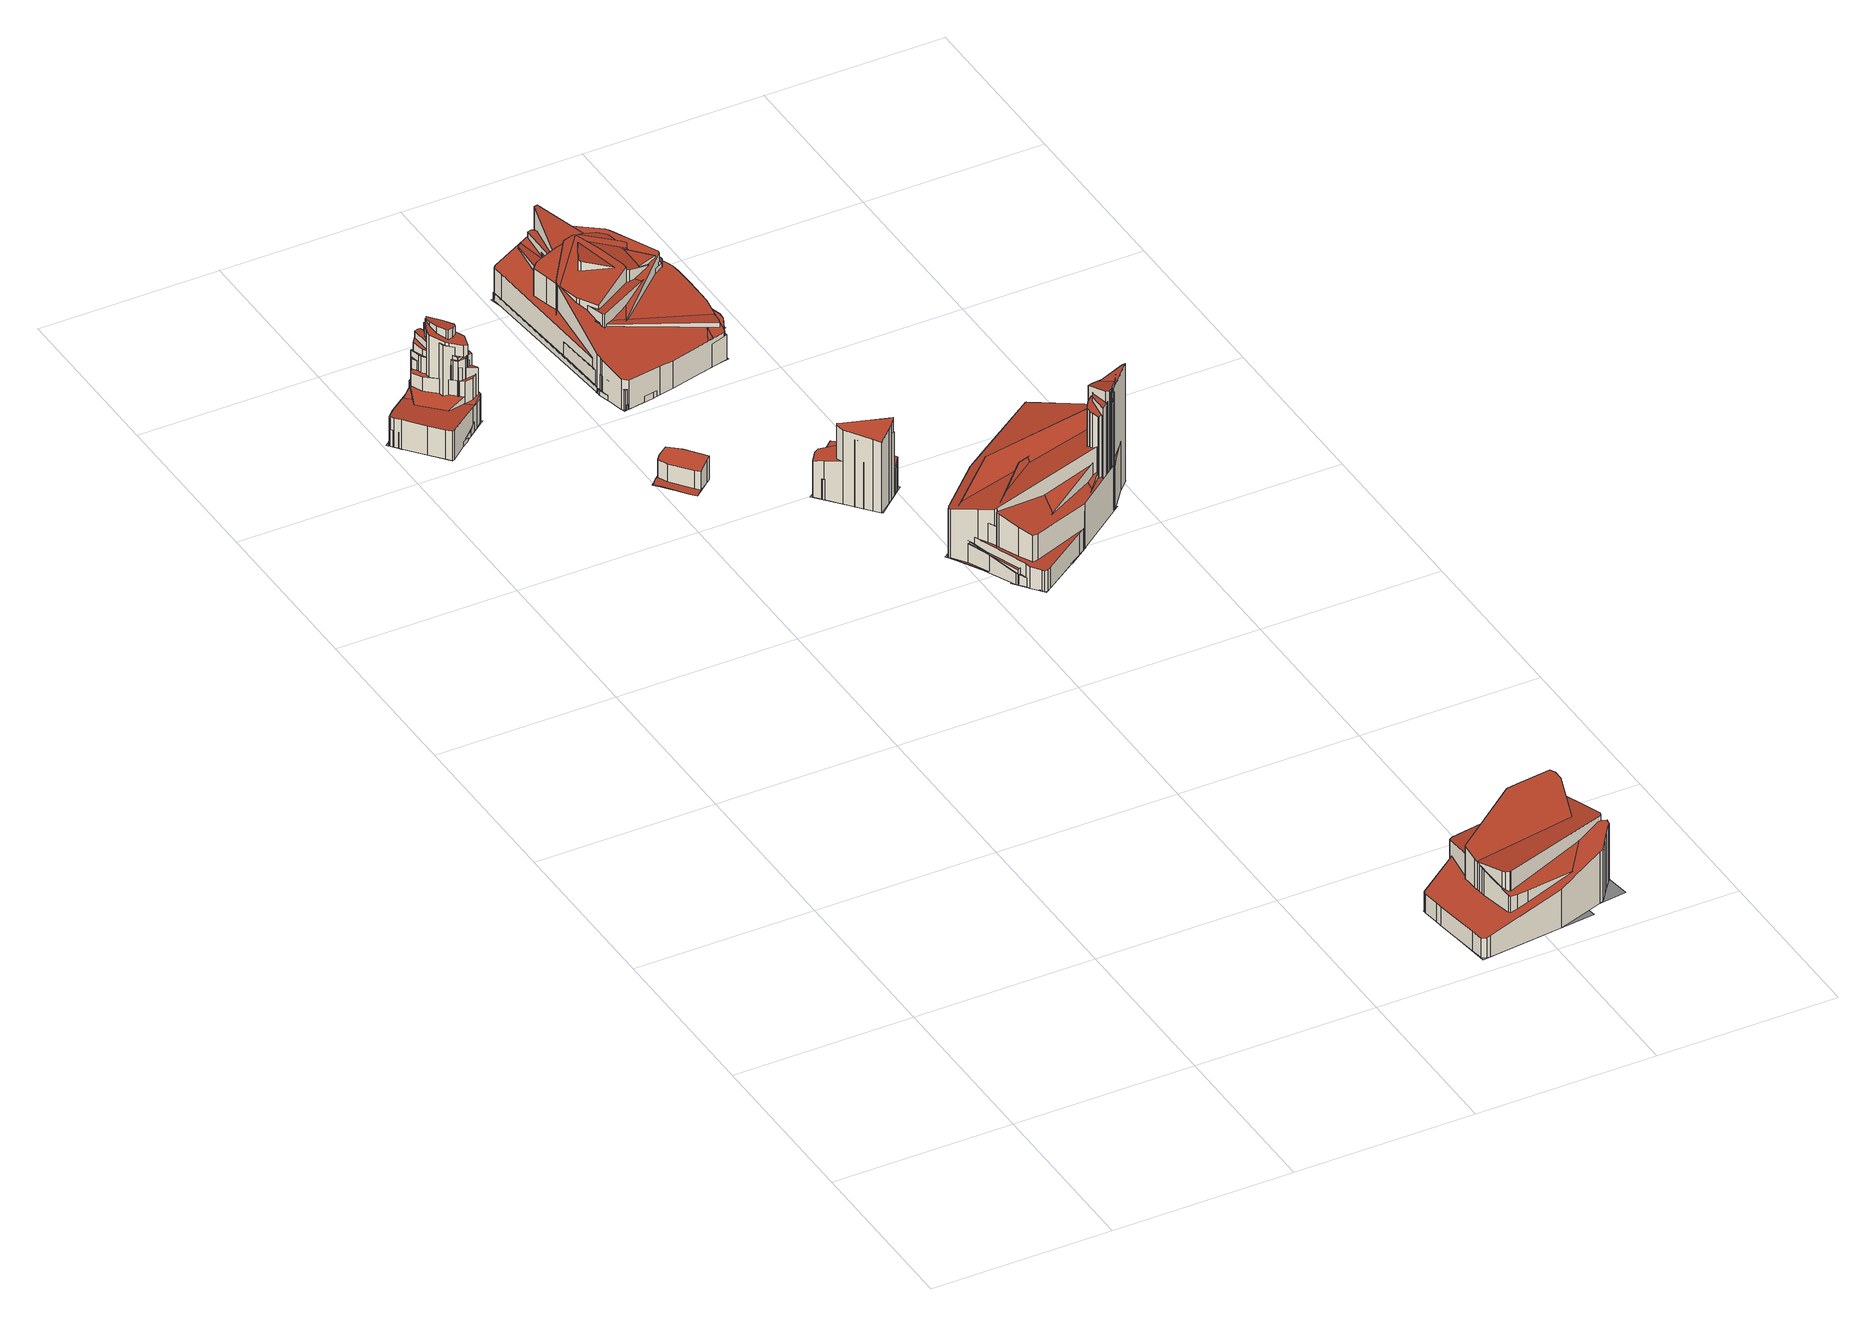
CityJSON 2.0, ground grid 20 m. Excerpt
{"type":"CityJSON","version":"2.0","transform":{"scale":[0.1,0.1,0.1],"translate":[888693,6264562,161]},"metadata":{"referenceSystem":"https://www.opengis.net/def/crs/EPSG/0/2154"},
"CityObjects":{
"building1":{"type":"Building","attributes":{"class":"Building"},"children":["building1-1"]},
"building1-1":{"type":"BuildingPart","parents":["building1"],"geometry":[{"type":"MultiSurface","lod":"2.2","boundaries":[[[0,1,2,3,4,5,6,7,8,9,10,11,12,13,14,15,16,17]],[[18,19,1,0]],[[19,20,2,1]],[[20,21,3,2]],[[21,22,4,3]],[[22,23,5,4]],[[23,24,6,5]],[[24,25,7,6]],[[25,26,8,7]],[[26,27,9,8]],[[27,28,10,9]],[[28,29,11,10]],[[29,30,12,11]],[[30,31,13,12]],[[31,32,14,13]],[[32,33,15,14]],[[33,34,16,15]],[[34,35,17,16]],[[35,18,0,17]],[[36,37,38,39,40,41,42,43,44,45]],[[46,37,36]],[[47,41,40]],[[47,48,42,41]],[[48,49,43,42]],[[49,50,44,43]],[[50,51,45,44]],[[51,46,36,45]],[[52,53,54,55,56,57,58,59]],[[60,61,53,52]],[[61,62,54,53]],[[62,63,55,54]],[[63,64,56,55]],[[64,65,57,56]],[[65,66,58,57]],[[66,67,59,58]],[[67,60,52,59]],[[68,69,70,71,72,73,74,75,76]],[[77,78,69,68]],[[78,79,70,69]],[[79,80,71,70]],[[80,81,72,71]],[[81,82,73,72]],[[82,83,74,73]],[[83,84,75,74]],[[84,85,76,75]],[[85,77,68,76]],[[86,87,88,89,90,91,92,93,94,95]],[[96,97,87,86]],[[97,98,88,87]],[[98,99,89,88]],[[99,100,90,89]],[[100,101,91,90]],[[101,102,92,91]],[[102,103,93,92]],[[103,104,94,93]],[[104,105,95,94]],[[105,96,86,95]],[[106,107,108,109,110,111,112,113,114]],[[115,116,107,106]],[[116,117,108,107]],[[117,118,109,108]],[[118,119,110,109]],[[119,120,111,110]],[[120,121,112,111]],[[121,122,113,112]],[[122,66,114,113]],[[66,115,106,114]],[[123,124,125,126,127,128,129,130,131,132,133,134,135,136]],[[18,137,124,123]],[[137,138,125,124]],[[138,139,126,125]],[[139,140,127,126]],[[140,141,128,127]],[[141,142,129,128]],[[142,143,130,129]],[[143,144,131,130]],[[144,145,132,131]],[[145,146,133,132]],[[146,147,134,133]],[[147,148,135,134]],[[148,149,136,135]],[[149,18,123,136]],[[150,151,152,153,154,155,156,157,158,159,160]],[[161,162,151,150]],[[162,163,152,151]],[[163,118,153,152]],[[118,164,154,153]],[[164,165,155,154]],[[165,166,156,155]],[[166,167,157,156]],[[167,168,158,157]],[[168,169,159,158]],[[169,170,160,159]],[[170,161,150,160]],[[171,172,173,174,175,176,177,178,179,180]],[[181,182,172,171]],[[182,183,173,172]],[[183,184,174,173]],[[184,185,175,174]],[[185,186,176,175]],[[186,187,177,176]],[[187,188,178,177]],[[188,189,179,178]],[[189,190,180,179]],[[190,181,171,180]],[[191,192,193,194,195,196,197,198,199]],[[200,201,192,191]],[[201,202,193,192]],[[202,203,194,193]],[[203,204,195,194]],[[204,205,196,195]],[[205,206,197,196]],[[206,207,198,197]],[[207,208,199,198]],[[208,200,191,199]],[[209,210,211,212,213,214,215,216,217,218,219]],[[220,221,210,209]],[[221,222,211,210]],[[222,223,212,211]],[[223,224,213,212]],[[224,225,214,213]],[[225,85,215,214]],[[85,145,216,215]],[[145,161,217,216]],[[161,226,218,217]],[[226,227,219,218]],[[227,220,209,219]],[[228,229,230,231,232,233,234]],[[235,236,229,228]],[[236,144,230,229]],[[144,237,231,230]],[[237,238,232,231]],[[238,239,233,232]],[[239,240,234,233]],[[240,235,228,234]],[[241,242,243,244,245,246,247]],[[148,248,242,241]],[[248,140,243,242]],[[140,249,244,243]],[[249,250,245,244]],[[250,251,246,245]],[[251,252,247,246]],[[252,148,241,247]],[[253,254,255,256,257,258,259,260,261]],[[262,263,254,253]],[[263,264,255,254]],[[264,265,256,255]],[[265,205,257,256]],[[205,208,258,257]],[[208,266,259,258]],[[266,66,260,259]],[[66,267,261,260]],[[267,262,253,261]],[[268,269,270,271]]],"semantics":{"surfaces":[{"type":"RoofSurface","rf_azimuth":38.9,"rf_slope":6.26},{"type":"WallSurface","on_footprint_edge":true},{"type":"RoofSurface","rf_azimuth":223.74,"rf_slope":11.64},{"type":"RoofSurface","rf_azimuth":217.35,"rf_slope":15},{"type":"RoofSurface","rf_azimuth":297.68,"rf_slope":17.86},{"type":"RoofSurface","rf_azimuth":14.54,"rf_slope":9.55},{"type":"RoofSurface","rf_azimuth":227.81,"rf_slope":18.76},{"type":"RoofSurface","rf_azimuth":239.26,"rf_slope":16.94},{"type":"RoofSurface","rf_azimuth":23.36,"rf_slope":18.57},{"type":"RoofSurface","rf_azimuth":331.91,"rf_slope":17.01},{"type":"RoofSurface","rf_azimuth":327.4,"rf_slope":14.35},{"type":"RoofSurface","rf_azimuth":345.58,"rf_slope":17.19},{"type":"RoofSurface","rf_azimuth":228.25,"rf_slope":16.8},{"type":"RoofSurface","rf_azimuth":28.05,"rf_slope":11.68},{"type":"RoofSurface","rf_azimuth":20.45,"rf_slope":5.49},{"type":"GroundSurface"}],"values":[0,1,1,1,1,1,1,1,1,1,1,1,1,1,1,1,1,1,1,2,1,1,1,1,1,1,1,3,1,1,1,1,1,1,1,1,4,1,1,1,1,1,1,1,1,1,5,1,1,1,1,1,1,1,1,1,1,6,1,1,1,1,1,1,1,1,1,7,1,1,1,1,1,1,1,1,1,1,1,1,1,1,8,1,1,1,1,1,1,1,1,1,1,1,9,1,1,1,1,1,1,1,1,1,1,10,1,1,1,1,1,1,1,1,1,11,1,1,1,1,1,1,1,1,1,1,1,12,1,1,1,1,1,1,1,13,1,1,1,1,1,1,1,14,1,1,1,1,1,1,1,1,1,15]}}]},
"building2":{"type":"Building","attributes":{"class":"Building"},"children":["building2-1"]},
"building2-1":{"type":"BuildingPart","parents":["building2"],"geometry":[{"type":"MultiSurface","lod":"2.2","boundaries":[[[272,273,274,275,276,277,278,279,280,281]],[[282,283,273,272]],[[283,284,274,273]],[[284,285,275,274]],[[285,286,276,275]],[[286,287,277,276]],[[287,288,278,277]],[[288,289,279,278]],[[289,290,280,279]],[[290,291,281,280]],[[291,282,272,281]],[[292,293,294,295,296,297,298,299,300,301,302,303,304,305]],[[306,307,293,292]],[[307,294,293]],[[308,297,296]],[[308,309,298,297]],[[309,310,299,298]],[[310,311,300,299]],[[311,312,301,300]],[[312,313,302,301]],[[313,314,303,302]],[[314,315,304,303]],[[315,316,305,304]],[[316,306,292,305]],[[287,317,318,295]]],"semantics":{"surfaces":[{"type":"RoofSurface","rf_azimuth":219.89,"rf_slope":16.26},{"type":"WallSurface","on_footprint_edge":true},{"type":"RoofSurface","rf_azimuth":253.82,"rf_slope":2.31},{"type":"GroundSurface"}],"values":[0,1,1,1,1,1,1,1,1,1,1,2,1,1,1,1,1,1,1,1,1,1,1,1,3]}}]},
"building3":{"type":"Building","attributes":{"class":"Building"},"children":["building3-1"]},
"building3-1":{"type":"BuildingPart","parents":["building3"],"geometry":[{"type":"MultiSurface","lod":"2.2","boundaries":[[[319,320,321,322,323,324,325,326,327,328,329,330,331,332,333,334,335,336]],[[337,338,320,319]],[[338,339,321,320]],[[339,340,322,321]],[[340,341,323,322]],[[341,342,324,323]],[[342,343,325,324]],[[343,344,326,325]],[[344,345,327,326]],[[345,346,328,327]],[[346,347,329,328]],[[347,348,330,329]],[[348,349,331,330]],[[349,350,332,331]],[[350,351,333,332]],[[351,352,334,333]],[[352,353,335,334]],[[353,354,336,335]],[[354,337,319,336]],[[355,356,357,358,359,360,361,362,363,364,365,366,367,368,369]],[[370,371,356,355]],[[371,372,357,356]],[[372,373,358,357]],[[373,374,359,358]],[[374,375,360,359]],[[375,376,361,360]],[[376,377,362,361]],[[377,378,363,362]],[[378,379,364,363]],[[379,380,365,364]],[[380,381,366,365]],[[381,382,367,366]],[[382,383,368,367]],[[383,384,369,368]],[[384,370,355,369]],[[385,386,387,388,389,390,391,392,393,394,395,396,397,398,399,400,401,402,403,404]],[[405,406,386,385]],[[406,407,387,386]],[[407,408,388,387]],[[408,409,389,388]],[[409,410,390,389]],[[410,411,391,390]],[[411,412,392,391]],[[412,413,393,392]],[[413,414,394,393]],[[414,415,395,394]],[[415,416,396,395]],[[416,417,397,396]],[[417,418,398,397]],[[418,419,399,398]],[[419,420,400,399]],[[420,421,401,400]],[[421,422,402,401]],[[422,423,403,402]],[[423,424,404,403]],[[424,405,385,404]],[[425,426,427,428,429,430,431,432]]],"semantics":{"surfaces":[{"type":"RoofSurface","rf_azimuth":101.12,"rf_slope":13.19},{"type":"WallSurface","on_footprint_edge":true},{"type":"RoofSurface","rf_azimuth":277.31,"rf_slope":15.22},{"type":"RoofSurface","rf_azimuth":188.69,"rf_slope":14.56},{"type":"GroundSurface"}],"values":[0,1,1,1,1,1,1,1,1,1,1,1,1,1,1,1,1,1,1,2,1,1,1,1,1,1,1,1,1,1,1,1,1,1,1,3,1,1,1,1,1,1,1,1,1,1,1,1,1,1,1,1,1,1,1,1,4]}}]},
"building4":{"type":"Building","attributes":{"class":"Building"},"children":["building4-1"]},
"building4-1":{"type":"BuildingPart","parents":["building4"],"geometry":[{"type":"MultiSurface","lod":"2.2","boundaries":[[[433,434,435,436,437,438,439,440,441,442,443,444,445,446,447,448,449]],[[450,451,434,433]],[[451,452,435,434]],[[452,453,436,435]],[[453,454,437,436]],[[454,455,438,437]],[[455,456,439,438]],[[456,457,440,439]],[[457,458,441,440]],[[458,459,442,441]],[[459,460,443,442]],[[460,461,444,443]],[[461,462,445,444]],[[462,463,446,445]],[[463,464,447,446]],[[464,465,448,447]],[[465,466,449,448]],[[466,450,433,449]],[[467,468,469,470,471,472,473,474,475,476]],[[477,478,468,467]],[[478,479,469,468]],[[479,480,470,469]],[[480,481,471,470]],[[481,482,472,471]],[[482,483,473,472]],[[483,484,474,473]],[[484,485,475,474]],[[485,486,476,475]],[[486,477,467,476]],[[487,488,489,490,491,492,493,494,495,496,497]],[[498,499,488,487]],[[499,500,489,488]],[[500,501,490,489]],[[501,502,491,490]],[[502,503,492,491]],[[503,504,493,492]],[[504,505,494,493]],[[505,506,495,494]],[[506,507,496,495]],[[507,508,497,496]],[[508,498,487,497]],[[509,510,511,512,513,514,515,516,517]],[[518,519,510,509]],[[519,520,511,510]],[[520,521,512,511]],[[521,522,513,512]],[[522,482,514,513]],[[482,523,515,514]],[[523,524,516,515]],[[524,525,517,516]],[[525,518,509,517]],[[526,527,507,528,529]]],"semantics":{"surfaces":[{"type":"RoofSurface","rf_azimuth":218.76,"rf_slope":14.05},{"type":"WallSurface","on_footprint_edge":true},{"type":"RoofSurface","rf_azimuth":242.71,"rf_slope":15.47},{"type":"RoofSurface","rf_azimuth":165.26,"rf_slope":16.86},{"type":"RoofSurface","rf_azimuth":73.56,"rf_slope":19.61},{"type":"GroundSurface"}],"values":[0,1,1,1,1,1,1,1,1,1,1,1,1,1,1,1,1,1,2,1,1,1,1,1,1,1,1,1,1,3,1,1,1,1,1,1,1,1,1,1,1,4,1,1,1,1,1,1,1,1,1,5]}}]},
"building5":{"type":"Building","attributes":{"class":"Building"},"children":["building5-1"]},
"building5-1":{"type":"BuildingPart","parents":["building5"],"geometry":[{"type":"MultiSurface","lod":"2.2","boundaries":[[[530,531,532,533,534,535,536,537,538,539,540,541,542,543,544,545,546,547,548,549,550,551]],[[552,553,531,530]],[[553,554,532,531]],[[554,555,533,532]],[[555,556,534,533]],[[556,557,535,534]],[[557,558,536,535]],[[558,559,537,536]],[[559,560,538,537]],[[560,561,539,538]],[[561,562,540,539]],[[562,563,541,540]],[[563,564,542,541]],[[564,565,543,542]],[[565,566,544,543]],[[566,567,545,544]],[[567,568,546,545]],[[568,569,547,546]],[[569,570,548,547]],[[570,571,549,548]],[[571,572,550,549]],[[572,573,551,550]],[[573,552,530,551]],[[574,575,576,577,578,579,580,581,582,583,584,585,586,587]],[[588,589,575,574]],[[589,590,576,575]],[[590,591,577,576]],[[591,592,578,577]],[[592,593,579,578]],[[593,594,580,579]],[[594,595,581,580]],[[595,596,582,581]],[[596,597,583,582]],[[597,598,584,583]],[[598,599,585,584]],[[599,600,586,585]],[[600,601,587,586]],[[601,588,574,587]],[[602,603,604,605,606,607,608,609,610,611,612,613,614,615,616,617,618,619]],[[620,621,603,602]],[[621,622,604,603]],[[622,623,605,604]],[[623,624,606,605]],[[624,625,607,606]],[[625,626,608,607]],[[626,627,609,608]],[[627,628,610,609]],[[628,629,611,610]],[[629,630,612,611]],[[630,631,613,612]],[[631,632,614,613]],[[632,633,615,614]],[[633,634,616,615]],[[634,635,617,616]],[[635,636,618,617]],[[636,637,619,618]],[[637,620,602,619]],[[638,639,640,641,642,643,644,645,646,647,648,649,650]],[[651,652,639,638]],[[652,653,640,639]],[[653,654,641,640]],[[654,655,642,641]],[[655,656,643,642]],[[656,657,644,643]],[[657,658,645,644]],[[658,659,646,645]],[[659,660,647,646]],[[660,661,648,647]],[[661,662,649,648]],[[662,663,650,649]],[[663,651,638,650]],[[664,665,666,667,668,669,670,671,672,673,674,675,676,677,678,679,680,681,682,683,684]],[[685,686,664,684]],[[686,687,665,664]],[[687,688,666,665]],[[688,689,667,666]],[[689,690,668,667]],[[690,691,669,668]],[[691,692,670,669]],[[692,693,671,670]],[[693,694,672,671]],[[694,695,673,672]],[[695,696,674,673]],[[696,697,675,674]],[[697,698,676,675]],[[698,699,677,676]],[[699,700,678,677]],[[700,701,679,678]],[[701,702,680,679]],[[702,703,681,680]],[[703,704,682,681]],[[704,705,683,682]],[[705,685,684,683]],[[706,707,708,709,710,711,712,713,714,715,716,717,718,719]],[[720,721,707,706]],[[721,722,708,707]],[[722,723,709,708]],[[723,724,710,709]],[[724,725,711,710]],[[725,726,712,711]],[[726,727,713,712]],[[727,728,714,713]],[[728,729,715,714]],[[729,730,716,715]],[[730,731,717,716]],[[731,732,718,717]],[[732,733,719,718]],[[733,720,706,719]],[[734,735,736,737,738,739,740,741,742,743,744,745,746,747,748,749,750,751,752]],[[753,754,735,734]],[[754,755,736,735]],[[755,756,737,736]],[[756,757,738,737]],[[757,758,739,738]],[[758,759,740,739]],[[759,760,741,740]],[[760,761,742,741]],[[761,762,743,742]],[[762,763,744,743]],[[763,764,745,744]],[[764,765,746,745]],[[765,766,747,746]],[[766,767,748,747]],[[767,768,749,748]],[[768,769,750,749]],[[769,770,751,750]],[[770,771,752,751]],[[771,753,734,752]],[[772,773,774,775,776,777,778,779,780,781,782,783,784,785]],[[786,787,773,772]],[[787,788,774,773]],[[788,789,775,774]],[[789,790,776,775]],[[790,791,777,776]],[[791,792,778,777]],[[792,793,779,778]],[[793,794,780,779]],[[794,795,781,780]],[[795,796,782,781]],[[796,797,783,782]],[[797,798,784,783]],[[798,799,785,784]],[[799,786,772,785]],[[800,801,802,803,804,805]],[[806,807,801,800]],[[807,808,802,801]],[[808,809,803,802]],[[809,810,804,803]],[[810,811,805,804]],[[811,806,800,805]],[[812,813,814,815,816,817,818,819,820,821,822]],[[823,824,813,812]],[[824,825,814,813]],[[825,826,815,814]],[[826,827,816,815]],[[827,828,817,816]],[[828,829,818,817]],[[829,830,819,818]],[[830,831,820,819]],[[831,832,821,820]],[[832,833,822,821]],[[833,823,812,822]],[[834,835,836,837,838,839,840,841,842,843,844,845,846]],[[847,848,835,834]],[[848,849,836,835]],[[849,850,837,836]],[[850,851,838,837]],[[851,852,839,838]],[[852,853,840,839]],[[853,854,841,840]],[[854,855,842,841]],[[855,856,843,842]],[[856,832,844,843]],[[832,857,845,844]],[[857,858,846,845]],[[858,847,834,846]],[[859,860,861,862,863,864]],[[865,866,860,859]],[[866,867,861,860]],[[867,868,862,861]],[[868,869,863,862]],[[869,870,864,863]],[[870,865,859,864]],[[871,872,873,874,875,876,877,878,879]],[[880,881,872,871]],[[881,882,873,872]],[[882,883,874,873]],[[883,884,875,874]],[[884,885,876,875]],[[885,886,877,876]],[[886,887,878,877]],[[887,888,879,878]],[[888,880,871,879]],[[889,890,891,892,893,894,895,896]],[[897,898,890,889]],[[898,899,891,890]],[[899,900,892,891]],[[900,901,893,892]],[[901,902,894,893]],[[902,903,895,894]],[[903,702,896,895]],[[702,897,889,896]],[[904,905,906,907,908,909]],[[910,911,905,904]],[[911,912,906,905]],[[912,913,907,906]],[[913,887,908,907]],[[887,914,909,908]],[[914,910,904,909]],[[915,916,632,917,918,919,920,921,922,923,924,925,926,927,928,829,929,930,931,932]]],"semantics":{"surfaces":[{"type":"RoofSurface","rf_azimuth":284.85,"rf_slope":16.08},{"type":"WallSurface","on_footprint_edge":true},{"type":"RoofSurface","rf_azimuth":194.34,"rf_slope":11.21},{"type":"RoofSurface","rf_azimuth":14.75,"rf_slope":8.42},{"type":"RoofSurface","rf_azimuth":188.53,"rf_slope":18.85},{"type":"RoofSurface","rf_azimuth":202.66,"rf_slope":1.94},{"type":"RoofSurface","rf_azimuth":11.41,"rf_slope":14.82},{"type":"RoofSurface","rf_azimuth":177.71,"rf_slope":4.8},{"type":"RoofSurface","rf_azimuth":204.96,"rf_slope":15.57},{"type":"RoofSurface","rf_azimuth":100.73,"rf_slope":5.62},{"type":"RoofSurface","rf_azimuth":300.59,"rf_slope":18.57},{"type":"RoofSurface","rf_azimuth":247.3,"rf_slope":10.87},{"type":"RoofSurface","rf_azimuth":125.61,"rf_slope":18.54},{"type":"RoofSurface","rf_azimuth":146.45,"rf_slope":6.73},{"type":"RoofSurface","rf_azimuth":204.97,"rf_slope":9.73},{"type":"RoofSurface","rf_azimuth":85.37,"rf_slope":8.27},{"type":"GroundSurface"}],"values":[0,1,1,1,1,1,1,1,1,1,1,1,1,1,1,1,1,1,1,1,1,1,1,2,1,1,1,1,1,1,1,1,1,1,1,1,1,1,3,1,1,1,1,1,1,1,1,1,1,1,1,1,1,1,1,1,1,4,1,1,1,1,1,1,1,1,1,1,1,1,1,5,1,1,1,1,1,1,1,1,1,1,1,1,1,1,1,1,1,1,1,1,1,6,1,1,1,1,1,1,1,1,1,1,1,1,1,1,7,1,1,1,1,1,1,1,1,1,1,1,1,1,1,1,1,1,1,1,8,1,1,1,1,1,1,1,1,1,1,1,1,1,1,9,1,1,1,1,1,1,10,1,1,1,1,1,1,1,1,1,1,1,11,1,1,1,1,1,1,1,1,1,1,1,1,1,12,1,1,1,1,1,1,13,1,1,1,1,1,1,1,1,1,14,1,1,1,1,1,1,1,1,15,1,1,1,1,1,1,16]}}]},
"building6":{"type":"Building","attributes":{"class":"Building"},"children":["building6-1"]},
"building6-1":{"type":"BuildingPart","parents":["building6"],"geometry":[{"type":"MultiSurface","lod":"2.2","boundaries":[[[933,934,935,936,937,938,939,940,941,942,943,944,945,946,947,948,949,950,951]],[[952,953,934,933]],[[953,954,935,934]],[[954,955,936,935]],[[955,956,937,936]],[[956,957,938,937]],[[957,958,939,938]],[[958,959,940,939]],[[959,960,941,940]],[[960,961,942,941]],[[961,962,943,942]],[[962,963,944,943]],[[963,964,945,944]],[[964,965,946,945]],[[965,966,947,946]],[[966,967,948,947]],[[967,968,949,948]],[[968,969,950,949]],[[969,970,951,950]],[[970,952,933,951]],[[971,972,973,974,975,976,977,978,979,980,981,982,983,984,985]],[[986,987,972,971]],[[987,988,973,972]],[[988,989,974,973]],[[989,990,975,974]],[[990,991,976,975]],[[991,992,977,976]],[[992,993,978,977]],[[993,994,979,978]],[[994,995,980,979]],[[995,996,981,980]],[[996,997,982,981]],[[997,998,983,982]],[[998,999,984,983]],[[999,1000,985,984]],[[1000,986,971,985]],[[1001,1002,1003,1004,1005,1006,1007,1008,1009,1010,1011,1012,1013,1014,1015]],[[1016,1017,1002,1001]],[[1017,1018,1003,1002]],[[1018,1019,1004,1003]],[[1019,1020,1005,1004]],[[1020,1021,1006,1005]],[[1021,1022,1007,1006]],[[1022,1023,1008,1007]],[[1023,1024,1009,1008]],[[1024,1025,1010,1009]],[[1025,1026,1011,1010]],[[1026,1027,1012,1011]],[[1027,1028,1013,1012]],[[1028,1029,1014,1013]],[[1029,1030,1015,1014]],[[1030,1016,1001,1015]],[[1031,1032,1033,1034,1035,1036,1037,1038,1039,1040,1041,1042,1043,1044,1045,1046]],[[1047,1048,1032,1031]],[[1048,1049,1033,1032]],[[1049,1050,1034,1033]],[[1050,1051,1035,1034]],[[1051,1052,1036,1035]],[[1052,1053,1037,1036]],[[1053,1054,1038,1037]],[[1054,1055,1039,1038]],[[1055,1056,1040,1039]],[[1056,1057,1041,1040]],[[1057,1058,1042,1041]],[[1058,1059,1043,1042]],[[1059,1060,1044,1043]],[[1060,1061,1045,1044]],[[1061,1062,1046,1045]],[[1062,1047,1031,1046]],[[1063,1064,1065,1066,1067,1068,1069,1070,1071,1072]],[[1073,1074,1064,1063]],[[1074,1075,1065,1064]],[[1075,1076,1066,1065]],[[1076,1077,1067,1066]],[[1077,1078,1068,1067]],[[1078,1079,1069,1068]],[[1079,1080,1070,1069]],[[1080,1081,1071,1070]],[[1081,1082,1072,1071]],[[1082,1073,1063,1072]],[[1083,1084,1085,1086,1087,1088,1089,1090]],[[1091,1092,1084,1083]],[[1092,1093,1085,1084]],[[1093,1094,1086,1085]],[[1094,1095,1087,1086]],[[1095,1096,1088,1087]],[[1096,1097,1089,1088]],[[1097,1098,1090,1089]],[[1098,1091,1083,1090]],[[1099,1100,1101,1102,1103,1104,1105,1106,1107]],[[1108,1109,1100,1099]],[[1109,1110,1101,1100]],[[1110,1111,1102,1101]],[[1111,991,1103,1102]],[[991,1112,1104,1103]],[[1112,1113,1105,1104]],[[1113,1114,1106,1105]],[[1114,1115,1107,1106]],[[1115,1108,1099,1107]],[[1116,1117,1118,1119,1120,1121,1122,1123,1124,1125,1126,1127]],[[1128,1129,1117,1116]],[[1129,1130,1118,1117]],[[1130,1131,1119,1118]],[[1131,1132,1120,1119]],[[1132,1133,1121,1120]],[[1133,1134,1122,1121]],[[1134,1135,1123,1122]],[[1135,1136,1124,1123]],[[1136,1137,1125,1124]],[[1137,1138,1126,1125]],[[1138,1139,1127,1126]],[[1139,1128,1116,1127]],[[1140,1141,1142,1143,1144,1145,1146,1147,1148,1149,1150,1151]],[[1016,1152,1141,1140]],[[1152,1153,1142,1141]],[[1153,1154,1143,1142]],[[1154,1155,1144,1143]],[[1155,1145,1144]],[[1156,1146,1145]],[[1156,1157,1147,1146]],[[1157,1158,1148,1147]],[[1158,1159,1149,1148]],[[1159,1160,1150,1149]],[[1160,1161,1151,1150]],[[1161,1016,1140,1151]],[[1162,1163,1164,1165,1166,1167,1168,1169,1170]],[[1171,1172,1163,1162]],[[1172,1173,1164,1163]],[[1173,1174,1165,1164]],[[1174,1175,1166,1165]],[[1175,1176,1167,1166]],[[1176,1177,1168,1167]],[[1177,1178,1169,1168]],[[1178,1179,1170,1169]],[[1179,1171,1162,1170]],[[1180,1181,1182,1183,1184,1185,1186,1187,1188,1189,1190]],[[1191,1192,1181,1180]],[[1192,1193,1182,1181]],[[1193,1194,1183,1182]],[[1194,1195,1184,1183]],[[1195,1196,1185,1184]],[[1196,1197,1186,1185]],[[1197,1198,1187,1186]],[[1198,1199,1188,1187]],[[1199,1200,1189,1188]],[[1200,1201,1190,1189]],[[1201,1191,1180,1190]],[[1202,1203,1204,1205,1206,1207,1208,1209]],[[1210,1211,1203,1202]],[[1211,1212,1204,1203]],[[1212,1213,1205,1204]],[[1213,1214,1206,1205]],[[1214,1215,1207,1206]],[[1215,1216,1208,1207]],[[1216,1217,1209,1208]],[[1217,1210,1202,1209]],[[1218,1219,1220,1221,1222,1223,1224,1225,1226,1227,1228]],[[1229,1230,1219,1218]],[[1230,1231,1220,1219]],[[1231,1232,1221,1220]],[[1232,1233,1222,1221]],[[1233,1234,1223,1222]],[[1234,1235,1224,1223]],[[1235,1236,1225,1224]],[[1236,1237,1226,1225]],[[1237,1238,1227,1226]],[[1238,1239,1228,1227]],[[1239,1229,1218,1228]],[[1240,1241,1242,1243,1244,1245,1246,1247,1248,1249,1250,1251]],[[1252,1253,1241,1240]],[[1253,1254,1242,1241]],[[1254,1255,1243,1242]],[[1255,1256,1244,1243]],[[1256,1257,1245,1244]],[[1257,1258,1246,1245]],[[1258,1259,1247,1246]],[[1259,1260,1248,1247]],[[1260,1261,1249,1248]],[[1261,1238,1250,1249]],[[1238,1262,1251,1250]],[[1262,1252,1240,1251]],[[1263,1264,1265,1266,1267,1268,1269,1270,1271,1272,1273]],[[1229,1274,1264,1263]],[[1274,1275,1265,1264]],[[1275,1276,1266,1265]],[[1276,1277,1267,1266]],[[1277,1278,1268,1267]],[[1278,1279,1269,1268]],[[1279,1280,1270,1269]],[[1280,1281,1271,1270]],[[1281,1282,1272,1271]],[[1282,1283,1273,1272]],[[1283,1229,1263,1273]],[[1284,1285,1286,1287,1288,1289,1290]],[[1192,1291,1285,1284]],[[1291,1292,1286,1285]],[[1292,1293,1287,1286]],[[1293,1294,1288,1287]],[[1294,1295,1289,1288]],[[1295,1296,1290,1289]],[[1296,1192,1284,1290]],[[1297,1298,1299,1300,1301,1302,1303,1304,1305,1306,1307,1308]]],"semantics":{"surfaces":[{"type":"RoofSurface","rf_azimuth":127.73,"rf_slope":16.16},{"type":"WallSurface","on_footprint_edge":true},{"type":"RoofSurface","rf_azimuth":303.21,"rf_slope":17.25},{"type":"RoofSurface","rf_azimuth":301.55,"rf_slope":6.47},{"type":"RoofSurface","rf_azimuth":213.47,"rf_slope":4.34},{"type":"RoofSurface","rf_azimuth":55.51,"rf_slope":18.77},{"type":"RoofSurface","rf_azimuth":239.21,"rf_slope":13.69},{"type":"RoofSurface","rf_azimuth":223.57,"rf_slope":19.87},{"type":"RoofSurface","rf_azimuth":292.19,"rf_slope":21.06},{"type":"RoofSurface","rf_azimuth":318.97,"rf_slope":15.22},{"type":"RoofSurface","rf_azimuth":176.53,"rf_slope":10.94},{"type":"RoofSurface","rf_azimuth":128.8,"rf_slope":16.05},{"type":"RoofSurface","rf_azimuth":279.98,"rf_slope":4.62},{"type":"RoofSurface","rf_azimuth":175.88,"rf_slope":13.14},{"type":"RoofSurface","rf_azimuth":168.21,"rf_slope":12.54},{"type":"RoofSurface","rf_azimuth":254.93,"rf_slope":10.82},{"type":"RoofSurface","rf_azimuth":23.42,"rf_slope":18.9},{"type":"GroundSurface"}],"values":[0,1,1,1,1,1,1,1,1,1,1,1,1,1,1,1,1,1,1,1,2,1,1,1,1,1,1,1,1,1,1,1,1,1,1,1,3,1,1,1,1,1,1,1,1,1,1,1,1,1,1,1,4,1,1,1,1,1,1,1,1,1,1,1,1,1,1,1,1,5,1,1,1,1,1,1,1,1,1,1,6,1,1,1,1,1,1,1,1,7,1,1,1,1,1,1,1,1,1,8,1,1,1,1,1,1,1,1,1,1,1,1,9,1,1,1,1,1,1,1,1,1,1,1,1,10,1,1,1,1,1,1,1,1,1,11,1,1,1,1,1,1,1,1,1,1,1,12,1,1,1,1,1,1,1,1,13,1,1,1,1,1,1,1,1,1,1,1,14,1,1,1,1,1,1,1,1,1,1,1,1,15,1,1,1,1,1,1,1,1,1,1,1,16,1,1,1,1,1,1,1,17]}}]}
},
"vertices":[
[6,1268,39],[7,1268,39],[9,1264,39],[14,1258,39],[31,1237,39],[43,1223,39],[48,1218,39],[50,1218,39],[87,1248,34],[94,1253,33],[101,1259,32],[101,1262,32],[100,1264,32],[98,1269,31],[96,1272,31],[64,1310,31],[41,1299,34],[15,1277,38],[6,1268,4],[7,1268,4],[9,1264,4],[14,1258,4],[31,1237,4],[43,1223,4],[48,1218,4],[50,1218,4],[87,1248,4],[94,1253,4],[101,1259,4],[101,1262,4],[100,1264,4],[98,1269,4],[96,1272,4],[64,1310,4],[41,1299,4],[15,1277,4],[6,1269,5],[14,1257,4],[19,1252,4],[47,1218,4],[49,1219,4],[82,1243,12],[91,1251,15],[49,1294,15],[22,1284,9],[7,1272,5],[6,1269,4],[82,1243,4],[91,1251,4],[49,1294,4],[22,1284,4],[7,1272,4],[47,1299,57],[53,1288,57],[85,1259,59],[93,1259,60],[101,1263,63],[79,1293,63],[59,1313,62],[47,1300,57],[47,1299,4],[53,1288,4],[85,1259,4],[93,1259,4],[101,1263,4],[79,1293,4],[59,1313,4],[47,1300,4],[58,1288,109],[59,1284,108],[70,1273,103],[73,1271,102],[86,1265,98],[91,1265,97],[93,1276,100],[78,1293,107],[66,1305,112],[58,1288,4],[59,1284,4],[70,1273,4],[73,1271,4],[86,1265,4],[91,1265,4],[93,1276,4],[78,1293,4],[66,1305,4],[65,1294,115],[67,1285,115],[73,1277,114],[75,1275,114],[81,1277,113],[85,1280,112],[86,1283,112],[79,1294,112],[67,1305,114],[65,1301,114],[65,1294,4],[67,1285,4],[73,1277,4],[75,1275,4],[81,1277,4],[85,1280,4],[86,1283,4],[79,1294,4],[67,1305,4],[65,1301,4],[53,1306,87],[57,1295,85],[76,1268,82],[79,1264,82],[87,1262,84],[93,1268,86],[94,1275,88],[67,1307,90],[59,1313,90],[53,1306,4],[57,1295,4],[76,1268,4],[79,1264,4],[87,1262,4],[93,1268,4],[94,1275,4],[67,1307,4],[6,1268,24],[8,1265,24],[12,1260,23],[48,1225,19],[53,1221,19],[54,1222,19],[102,1260,37],[103,1261,37],[102,1264,38],[59,1311,43],[56,1309,42],[47,1302,39],[8,1272,25],[7,1270,25],[8,1265,4],[12,1260,4],[48,1225,4],[53,1221,4],[54,1222,4],[102,1260,4],[103,1261,4],[102,1264,4],[59,1311,4],[56,1309,4],[47,1302,4],[8,1272,4],[7,1270,4],[51,1306,78],[54,1297,78],[55,1294,78],[79,1264,75],[79,1263,75],[100,1261,69],[101,1264,68],[75,1297,72],[53,1309,77],[52,1308,77],[51,1307,78],[51,1306,4],[54,1297,4],[55,1294,4],[79,1263,4],[100,1261,4],[101,1264,4],[75,1297,4],[53,1309,4],[52,1308,4],[51,1307,4],[62,1291,104],[63,1285,103],[67,1272,100],[82,1267,95],[88,1267,93],[90,1270,93],[93,1275,93],[66,1308,105],[65,1305,105],[63,1301,105],[62,1291,4],[63,1285,4],[67,1272,4],[82,1267,4],[88,1267,4],[90,1270,4],[93,1275,4],[66,1308,4],[65,1305,4],[63,1301,4],[57,1310,97],[60,1292,94],[63,1284,92],[79,1265,86],[80,1264,86],[97,1268,83],[96,1271,84],[64,1312,96],[62,1312,96],[57,1310,4],[60,1292,4],[63,1284,4],[79,1265,4],[80,1264,4],[97,1268,4],[96,1271,4],[64,1312,4],[62,1312,4],[50,1303,71],[64,1284,66],[68,1280,64],[69,1279,64],[92,1266,56],[90,1277,57],[66,1305,67],[59,1311,69],[51,1306,71],[51,1305,71],[50,1304,71],[50,1303,4],[64,1284,4],[68,1280,4],[69,1279,4],[92,1266,4],[90,1277,4],[51,1305,4],[50,1304,4],[27,1244,26],[28,1243,26],[102,1264,46],[94,1274,46],[67,1306,48],[50,1306,44],[48,1305,44],[27,1244,4],[28,1243,4],[94,1274,4],[67,1306,4],[50,1306,4],[48,1305,4],[8,1272,16],[46,1228,14],[53,1221,13],[55,1223,13],[77,1239,7],[48,1303,6],[43,1301,7],[46,1228,4],[55,1223,4],[77,1239,4],[48,1303,4],[43,1301,4],[55,1309,79],[66,1283,79],[81,1266,78],[87,1265,78],[97,1268,77],[62,1312,78],[60,1313,78],[59,1313,79],[57,1312,79],[55,1309,4],[66,1283,4],[81,1266,4],[87,1265,4],[60,1313,4],[57,1312,4],[61,1316,4],[4,1270,4],[48,1217,4],[105,1261,4],
[206,1093,30],[211,1083,29],[229,1061,29],[234,1056,29],[244,1064,33],[249,1068,35],[232,1090,35],[220,1102,34],[219,1102,34],[210,1097,31],[206,1093,7],[211,1083,7],[229,1061,7],[234,1056,7],[244,1064,7],[249,1068,7],[232,1090,7],[220,1102,7],[219,1102,7],[210,1097,7],[197,1085,8],[204,1077,8],[221,1055,7],[226,1049,7],[231,1054,7],[236,1057,8],[238,1062,8],[239,1066,8],[219,1088,9],[212,1096,9],[210,1095,9],[205,1093,9],[204,1092,9],[201,1090,8],[197,1085,7],[204,1077,7],[236,1057,7],[238,1062,7],[239,1066,7],[219,1088,7],[212,1096,7],[210,1095,7],[205,1093,7],[204,1092,7],[201,1090,7],[220,1105,7],[196,1086,7],
[550,90,76],[551,68,81],[558,36,89],[560,32,90],[563,29,91],[564,29,91],[688,74,86],[690,79,85],[687,108,78],[682,140,71],[681,146,69],[679,148,69],[674,149,68],[662,148,68],[643,147,67],[594,142,66],[558,136,66],[554,133,66],[550,90,14],[551,68,14],[558,36,14],[560,32,14],[563,29,14],[564,29,14],[688,74,14],[690,79,14],[687,108,14],[682,140,14],[681,146,14],[679,148,14],[674,149,14],[662,148,14],[643,147,14],[594,142,14],[558,136,14],[554,133,14],[549,93,86],[550,77,81],[552,61,77],[559,25,67],[561,23,66],[568,23,66],[580,24,66],[630,30,66],[649,33,66],[679,138,93],[677,146,96],[673,150,97],[634,145,97],[622,143,97],[550,94,86],[549,93,14],[550,77,14],[552,61,14],[559,25,14],[561,23,14],[568,23,14],[580,24,14],[630,30,14],[649,33,14],[679,138,14],[677,146,14],[673,150,14],[634,145,14],[622,143,14],[550,94,14],[510,101,37],[512,84,37],[513,76,37],[520,26,37],[522,11,37],[526,8,38],[530,8,39],[613,17,60],[665,34,75],[670,36,76],[676,44,78],[682,52,80],[689,61,82],[691,63,82],[691,64,82],[691,66,83],[692,68,83],[688,71,82],[555,129,50],[510,104,38],[510,101,14],[512,84,14],[513,76,14],[520,26,14],[522,11,14],[526,8,14],[530,8,14],[613,17,14],[665,34,14],[670,36,14],[676,44,14],[682,52,14],[689,61,14],[691,63,14],[691,64,14],[691,66,14],[692,68,14],[688,71,14],[555,129,14],[510,104,14],[696,38,14],[681,151,14],[553,137,14],[556,110,14],[510,105,14],[522,7,14],[652,21,14],[650,32,14],
[325,993,35],[327,983,34],[358,955,36],[362,953,36],[384,950,40],[388,954,42],[394,957,43],[399,963,45],[401,966,46],[398,970,46],[394,976,46],[373,1002,46],[365,1011,46],[363,1014,46],[357,1020,46],[356,1020,46],[345,1012,43],[325,993,10],[327,983,10],[358,955,10],[362,953,10],[384,950,10],[388,954,10],[394,957,10],[399,963,10],[401,966,10],[398,970,10],[394,976,10],[373,1002,10],[365,1011,10],[363,1014,10],[357,1020,10],[356,1020,10],[345,1012,10],[339,975,100],[341,967,98],[361,943,95],[367,936,94],[380,946,98],[385,950,99],[390,955,101],[391,957,102],[346,975,100],[340,977,100],[339,975,10],[341,967,10],[361,943,10],[367,936,10],[380,946,10],[385,950,10],[390,955,10],[391,957,10],[346,975,10],[340,977,10],[321,991,53],[328,982,56],[355,950,66],[372,949,71],[382,949,74],[392,958,76],[393,959,77],[392,966,76],[333,1002,56],[332,1002,55],[328,1000,55],[321,991,10],[328,982,10],[355,950,10],[372,949,10],[382,949,10],[392,958,10],[393,959,10],[392,966,10],[333,1002,10],[332,1002,10],[328,1000,10],[349,957,90],[350,957,90],[351,955,90],[357,949,92],[358,947,92],[385,950,89],[391,955,86],[389,969,82],[351,961,88],[349,957,10],[350,957,10],[351,955,10],[357,949,10],[358,947,10],[391,955,10],[389,969,10],[351,961,10],[403,965,10],[357,1022,10],[319,992,10],[368,935,10],
[220,1240,57],[221,1236,56],[221,1233,55],[227,1205,47],[233,1201,46],[271,1208,45],[287,1211,44],[353,1228,44],[354,1229,45],[355,1235,46],[356,1269,55],[351,1294,63],[347,1310,68],[345,1317,70],[319,1354,82],[315,1357,83],[311,1360,84],[275,1379,92],[270,1380,93],[257,1376,93],[228,1337,84],[225,1332,83],[220,1240,11],[221,1236,11],[221,1233,11],[227,1205,11],[233,1201,11],[271,1208,11],[287,1211,11],[353,1228,11],[354,1229,11],[355,1235,11],[356,1269,11],[351,1294,11],[347,1310,11],[345,1317,11],[319,1354,11],[315,1357,11],[311,1360,11],[275,1379,11],[270,1380,11],[257,1376,11],[228,1337,11],[225,1332,11],[217,1363,82],[221,1345,82],[231,1303,81],[233,1300,81],[243,1279,82],[289,1308,93],[289,1315,93],[283,1341,93],[281,1348,93],[279,1356,93],[272,1378,93],[247,1375,88],[229,1371,84],[222,1368,83],[217,1363,11],[221,1345,11],[231,1303,11],[233,1300,11],[243,1279,11],[289,1308,11],[289,1315,11],[283,1341,11],[281,1348,11],[279,1356,11],[272,1378,11],[247,1375,11],[229,1371,11],[222,1368,11],[228,1340,66],[235,1292,67],[236,1283,67],[238,1276,67],[243,1270,66],[243,1269,66],[352,1235,52],[354,1241,51],[356,1272,50],[355,1281,50],[353,1295,50],[348,1312,50],[318,1390,51],[281,1439,54],[276,1441,55],[253,1435,59],[239,1431,61],[235,1427,61],[228,1340,11],[235,1292,11],[236,1283,11],[238,1276,11],[243,1270,11],[243,1269,11],[352,1235,11],[354,1241,11],[356,1272,11],[355,1281,11],[353,1295,11],[348,1312,11],[318,1390,11],[281,1439,11],[276,1441,11],[253,1435,11],[239,1431,11],[235,1427,11],[206,1422,49],[207,1410,49],[222,1233,45],[245,1250,54],[332,1320,87],[333,1323,87],[333,1325,87],[311,1381,83],[309,1387,82],[267,1437,71],[263,1437,69],[208,1424,50],[207,1423,50],[206,1422,11],[207,1410,11],[222,1233,11],[245,1250,11],[332,1320,11],[333,1323,11],[333,1325,11],[311,1381,11],[309,1387,11],[267,1437,11],[263,1437,11],[208,1424,11],[207,1423,11],[220,1239,17],[220,1235,17],[227,1207,17],[228,1205,17],[231,1201,17],[263,1206,18],[275,1209,18],[348,1227,21],[352,1228,21],[353,1229,21],[357,1231,21],[378,1276,22],[378,1279,23],[378,1283,23],[371,1310,23],[364,1324,23],[317,1389,22],[269,1438,21],[259,1436,21],[219,1427,20],[205,1423,19],[205,1423,11],[220,1239,11],[220,1235,11],[227,1207,11],[228,1205,11],[231,1201,11],[263,1206,11],[275,1209,11],[348,1227,11],[352,1228,11],[353,1229,11],[357,1231,11],[378,1276,11],[378,1279,11],[378,1283,11],[371,1310,11],[364,1324,11],[317,1389,11],[269,1438,11],[259,1436,11],[219,1427,11],[250,1334,99],[252,1332,98],[292,1308,89],[324,1316,80],[333,1319,78],[335,1320,77],[337,1323,77],[337,1326,77],[315,1373,80],[303,1382,82],[298,1385,83],[284,1384,87],[279,1383,89],[274,1380,90],[250,1334,11],[252,1332,11],[292,1308,11],[324,1316,11],[333,1319,11],[335,1320,11],[337,1323,11],[337,1326,11],[315,1373,11],[303,1382,11],[298,1385,11],[284,1384,11],[279,1383,11],[274,1380,11],[208,1414,33],[221,1232,35],[222,1229,35],[223,1223,35],[224,1220,35],[225,1218,35],[228,1206,35],[230,1201,35],[315,1220,43],[338,1227,44],[340,1227,45],[356,1274,46],[357,1279,46],[356,1283,46],[353,1298,45],[351,1301,45],[246,1431,36],[219,1425,34],[209,1422,33],[208,1414,11],[221,1232,11],[222,1229,11],[223,1223,11],[224,1220,11],[225,1218,11],[228,1206,11],[230,1201,11],[315,1220,11],[338,1227,11],[340,1227,11],[356,1274,11],[357,1279,11],[356,1283,11],[353,1298,11],[351,1301,11],[246,1431,11],[219,1425,11],[209,1422,11],[210,1424,37],[211,1407,35],[229,1207,16],[273,1209,28],[281,1210,30],[287,1212,32],[338,1224,46],[338,1225,46],[348,1295,57],[347,1298,57],[344,1311,58],[307,1380,57],[232,1428,43],[214,1425,38],[210,1424,11],[211,1407,11],[229,1207,11],[273,1209,11],[281,1210,11],[287,1212,11],[338,1224,11],[338,1225,11],[348,1295,11],[347,1298,11],[344,1311,11],[307,1380,11],[232,1428,11],[214,1425,11],[228,1339,72],[241,1269,79],[243,1267,79],[334,1319,75],[306,1387,68],[256,1434,63],[228,1339,11],[241,1269,11],[243,1267,11],[334,1319,11],[306,1387,11],[256,1434,11],[223,1229,42],[224,1226,41],[259,1206,29],[264,1207,29],[309,1220,25],[310,1222,25],[351,1267,31],[312,1360,65],[261,1436,96],[257,1435,96],[235,1309,63],[223,1229,11],[224,1226,11],[259,1206,11],[264,1207,11],[309,1220,11],[310,1222,11],[351,1267,11],[312,1360,11],[261,1436,11],[257,1435,11],[235,1309,11],[224,1239,32],[226,1214,28],[229,1204,26],[274,1210,31],[277,1210,31],[356,1228,40],[343,1315,55],[342,1318,55],[310,1366,61],[258,1436,70],[257,1435,69],[255,1434,69],[230,1331,49],[224,1239,11],[226,1214,11],[229,1204,11],[274,1210,11],[277,1210,11],[356,1228,11],[343,1315,11],[342,1318,11],[310,1366,11],[258,1436,11],[255,1434,11],[230,1331,11],[207,1420,24],[242,1272,72],[244,1273,72],[319,1329,71],[307,1383,54],[302,1386,52],[207,1420,11],[242,1272,11],[244,1273,11],[319,1329,11],[307,1383,11],[302,1386,11],[244,1298,80],[260,1302,81],[284,1308,83],[294,1310,84],[327,1319,87],[253,1431,72],[252,1432,72],[248,1432,71],[245,1372,75],[244,1298,11],[260,1302,11],[284,1308,11],[294,1310,11],[327,1319,11],[253,1431,11],[252,1432,11],[248,1432,11],[245,1372,11],[222,1383,22],[227,1323,18],[238,1291,17],[239,1290,18],[303,1231,23],[353,1257,33],[341,1317,35],[317,1389,37],[222,1383,11],[227,1323,11],[238,1291,11],[239,1290,11],[303,1231,11],[353,1257,11],[341,1317,11],[224,1354,57],[233,1317,63],[244,1269,69],[320,1329,60],[248,1432,46],[229,1429,46],[224,1354,11],[233,1317,11],[244,1269,11],[320,1329,11],[229,1429,11],[337,1329,11],[332,1328,11],[295,1385,11],[281,1442,11],[203,1423,11],[244,1246,11],[219,1241,11],[228,1200,11],[286,1211,11],[298,1214,11],[298,1217,11],[358,1228,11],[353,1246,11],[356,1247,11],[380,1274,11],[367,1325,11],[353,1322,11],[339,1318,11],
[390,844,66],[391,842,66],[408,818,75],[419,804,80],[421,803,81],[553,827,99],[556,828,99],[588,871,95],[589,878,94],[582,900,87],[576,910,84],[540,961,66],[539,961,66],[535,959,65],[467,913,64],[444,898,63],[394,849,65],[392,847,66],[391,845,66],[390,844,7],[391,842,7],[408,818,7],[419,804,7],[421,803,7],[553,827,7],[556,828,7],[588,871,7],[589,878,7],[582,900,7],[576,910,7],[540,961,7],[539,961,7],[535,959,7],[467,913,7],[444,898,7],[394,849,7],[392,847,7],[391,845,7],[420,801,77],[421,799,77],[432,780,70],[441,767,65],[447,768,64],[513,794,60],[569,836,61],[570,837,61],[598,872,66],[599,876,66],[592,885,70],[587,894,73],[582,899,75],[475,857,83],[424,806,78],[420,801,7],[421,799,7],[432,780,7],[441,767,7],[447,768,7],[513,794,7],[569,836,7],[570,837,7],[598,872,7],[599,876,7],[592,885,7],[587,894,7],[582,899,7],[475,857,7],[424,806,7],[395,842,44],[433,767,34],[435,762,33],[443,753,32],[445,750,32],[448,750,32],[452,752,32],[503,787,32],[510,792,32],[596,870,34],[543,958,46],[457,899,45],[452,896,45],[447,892,45],[396,846,44],[395,842,7],[433,767,7],[435,762,7],[443,753,7],[445,750,7],[448,750,7],[452,752,7],[503,787,7],[510,792,7],[596,870,7],[543,958,7],[457,899,7],[452,896,7],[447,892,7],[396,846,7],[390,845,8],[392,840,8],[439,758,8],[443,752,8],[451,753,8],[458,757,9],[478,770,10],[479,771,11],[485,780,11],[550,942,22],[541,960,22],[536,959,22],[532,957,22],[477,920,17],[444,897,14],[391,847,8],[390,845,7],[392,840,7],[439,758,7],[443,752,7],[451,753,7],[458,757,7],[478,770,7],[479,771,7],[485,780,7],[550,942,7],[541,960,7],[536,959,7],[532,957,7],[477,920,7],[444,897,7],[391,847,7],[548,851,153],[555,828,158],[559,829,157],[562,831,156],[564,833,155],[567,837,153],[585,862,143],[586,866,142],[569,862,146],[555,855,151],[548,851,7],[555,828,7],[559,829,7],[562,831,7],[564,833,7],[567,837,7],[585,862,7],[586,866,7],[569,862,7],[555,855,7],[396,838,66],[427,790,59],[441,770,57],[556,834,85],[585,881,98],[571,886,98],[454,882,82],[452,882,82],[396,838,7],[427,790,7],[441,770,7],[556,834,7],[585,881,7],[571,886,7],[454,882,7],[452,882,7],[394,846,34],[398,835,33],[400,830,32],[428,772,25],[513,794,53],[594,872,93],[589,881,94],[577,885,92],[449,887,59],[394,846,7],[398,835,7],[400,830,7],[428,772,7],[594,872,7],[589,881,7],[577,885,7],[449,887,7],[538,835,140],[539,832,139],[539,830,138],[540,828,138],[544,824,135],[545,823,135],[549,824,135],[568,836,136],[586,865,144],[583,866,145],[562,857,145],[542,841,142],[538,835,7],[539,832,7],[539,830,7],[540,828,7],[544,824,7],[545,823,7],[549,824,7],[568,836,7],[586,865,7],[583,866,7],[562,857,7],[542,841,7],[395,842,39],[426,774,21],[446,751,13],[487,776,9],[491,778,8],[509,791,7],[546,940,26],[545,943,27],[521,943,32],[499,929,34],[454,899,37],[449,895,38],[426,774,7],[446,751,7],[487,776,7],[491,778,7],[546,940,7],[545,943,7],[521,943,7],[499,929,7],[454,899,7],[449,895,7],[397,841,10],[427,773,17],[571,856,44],[575,859,45],[542,956,37],[492,930,28],[453,900,20],[414,863,13],[410,858,13],[397,841,7],[427,773,7],[571,856,7],[575,859,7],[542,956,7],[492,930,7],[453,900,7],[414,863,7],[410,858,7],[393,846,22],[394,844,23],[418,807,36],[441,774,47],[444,774,48],[468,788,49],[480,795,49],[577,862,52],[541,955,25],[500,934,22],[468,908,22],[393,846,7],[394,844,7],[418,807,7],[441,774,7],[444,774,7],[468,788,7],[480,795,7],[577,862,7],[541,955,7],[500,934,7],[468,908,7],[547,840,147],[548,821,145],[555,826,145],[556,827,145],[600,872,148],[596,871,148],[556,855,148],[549,844,147],[547,840,7],[548,821,7],[555,826,7],[556,827,7],[600,872,7],[596,871,7],[556,855,7],[549,844,7],[397,840,44],[397,838,45],[428,788,52],[435,783,54],[559,846,82],[585,870,88],[584,881,87],[584,885,87],[581,898,86],[448,893,55],[404,850,46],[397,840,7],[397,838,7],[428,788,7],[435,783,7],[559,846,7],[585,870,7],[584,881,7],[584,885,7],[581,898,7],[448,893,7],[404,850,7],[395,847,18],[396,840,19],[432,770,30],[433,770,30],[511,797,46],[511,798,46],[523,944,42],[517,940,41],[464,905,31],[454,898,29],[448,893,28],[397,850,18],[395,847,7],[396,840,7],[432,770,7],[433,770,7],[511,797,7],[511,798,7],[523,944,7],[517,940,7],[464,905,7],[454,898,7],[397,850,7],[397,840,61],[401,831,59],[406,823,58],[409,817,57],[439,777,51],[447,776,51],[455,779,52],[599,875,77],[598,878,78],[596,879,78],[579,896,80],[401,831,7],[406,823,7],[409,817,7],[439,777,7],[447,776,7],[455,779,7],[599,875,7],[598,878,7],[596,879,7],[579,896,7],[394,844,47],[426,791,44],[441,772,42],[449,777,39],[450,778,39],[463,904,17],[458,901,19],[426,791,7],[441,772,7],[449,777,7],[450,778,7],[463,904,7],[458,901,7],[423,778,7],[446,748,7],[514,794,7],[512,797,7],[574,839,7],[568,849,7],[601,872,7],[540,963,7],[442,897,7],[449,888,7],[388,846,7],[430,784,7]
]}
